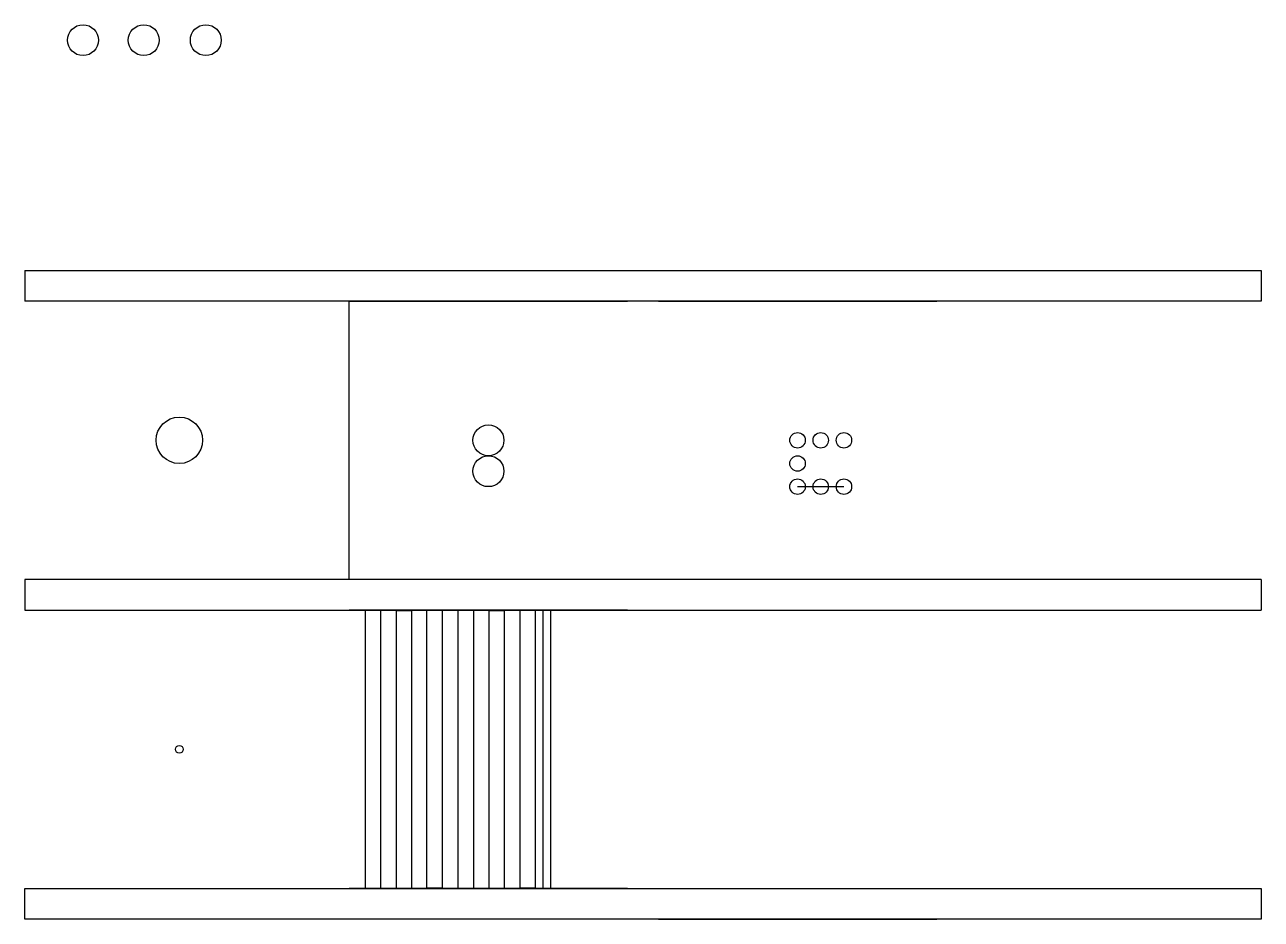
# Model space of a CAD drawing. Header units: millimetres. Extents: x 0 to 40, y 9.5 to 38.4.
import ezdxf

# ---------------------------------------------------------------- set-up
doc = ezdxf.new("R2010")
doc.units = ezdxf.units.MM

msp = doc.modelspace()

# ---------------------------------------------------------------- linework, layer by layer
for p, q in [((0, 30.5, 2), (0, 29.5, 2)), ((0, 30.5, 2), (40, 30.5, 2)), ((0, 30.5, 2), (0, 29.5, 2)), ((40, 30.5, 2), (40, 29.5, 2)), ((40, 30.5, 2), (40, 29.5, 2)), ((40, 29.5, 2), (0, 29.5, 2)), ((10.5, 29.5, 2), (19.5, 29.5, 2)), ((10.5, 20.5, 2), (10.5, 29.5, 2)), ((20.5, 29.5, 2), (29.5, 29.5, 2)), ((25, 23.5, 2), (26.5, 23.5, 2)), ((0, 20.5, 2), (0, 19.5, 2)), ((40, 20.5, 2), (0, 20.5, 2)), ((40, 20.5, 2), (40, 19.5, 2)), ((0, 19.5, 2), (40, 19.5, 2)), ((19.5, 19.5, 2), (10.5, 19.5, 2)), ((10.5, 19.5, 2), (19.5, 19.5, 2)), ((11.012, 19.5, 2), (11.512, 19.5, 2)), ((11.012, 19.5, 2), (11.012, 10.5, 2)), ((11.512, 19.5, 2), (11.512, 10.5, 2)), ((12.012, 19.496, 2), (12.012, 10.496, 2)), ((12.012, 19.496, 2), (12.512, 19.496, 2)), ((12.512, 19.496, 2), (12.512, 10.496, 2)), ((12.999, 19.505, 2), (13.499, 19.505, 2)), ((12.999, 19.505, 2), (12.999, 10.505, 2)), ((13.499, 19.505, 2), (13.499, 10.505, 2)), ((14.012, 19.501, 2), (14.512, 19.501, 2)), ((14.012, 19.501, 2), (14.012, 10.501, 2)), ((14.512, 19.501, 2), (14.512, 10.501, 2)), ((15.012, 19.497, 2), (15.512, 19.497, 2)), ((15.012, 19.497, 2), (15.012, 10.497, 2)), ((15.512, 19.497, 2), (15.512, 10.497, 2)), ((16.012, 19.506, 2), (16.512, 19.506, 2)), ((16.012, 19.506, 2), (16.012, 10.506, 2)), ((16.512, 19.506, 2), (16.512, 10.506, 2)), ((16.762, 19.5, 2), (17.012, 19.5, 2)), ((16.762, 19.5, 2), (16.762, 10.5, 2)), ((16.762, 19.5, 2), (17.012, 19.5, 2)), ((17.012, 19.5, 2), (17.012, 10.5, 2)), ((20.5, 19.5, 2), (29.5, 19.5, 2)), ((0, 9.5, 2), (0, 10.5, 2)), ((0, 10.5, 2), (40, 10.5, 2)), ((10.5, 10.5, 2), (19.5, 10.5, 2)), ((19.5, 10.5, 2), (10.5, 10.5, 2)), ((11.512, 10.5, 2), (11.012, 10.5, 2)), ((12.512, 10.496, 2), (12.012, 10.496, 2)), ((13.499, 10.505, 2), (12.999, 10.505, 2)), ((14.512, 10.501, 2), (14.012, 10.501, 2)), ((15.512, 10.497, 2), (15.012, 10.497, 2)), ((16.512, 10.506, 2), (16.012, 10.506, 2)), ((17.012, 10.5, 2), (16.762, 10.5, 2)), ((16.762, 10.5, 2), (17.012, 10.5, 2)), ((40, 10.5, 2), (40, 9.5, 2)), ((40, 9.5, 2), (0, 9.5, 2)), ((19.5, 9.5, 2), (10.5, 9.5, 2)), ((20.5, 9.5, 2), (29.5, 9.5, 2))]:
    msp.add_line(p, q)
for centre, radius in [((1.885, 37.949, 2), 0.5), ((3.85, 37.949, 2), 0.5), ((5.857, 37.949, 2), 0.5), ((5.001, 25, 2), 0.75), ((15, 25, 2), 0.5), ((25, 25, 2), 0.25), ((25.75, 25, 2), 0.25), ((26.5, 25, 2), 0.25), ((15, 24, 2), 0.5), ((25, 24.25, 2), 0.25), ((25, 23.5, 2), 0.25), ((25.75, 23.5, 2), 0.25), ((26.5, 23.5, 2), 0.25), ((5.001, 15, 2), 0.125)]:
    msp.add_circle(centre, radius)

doc.saveas('drawing.dxf')
